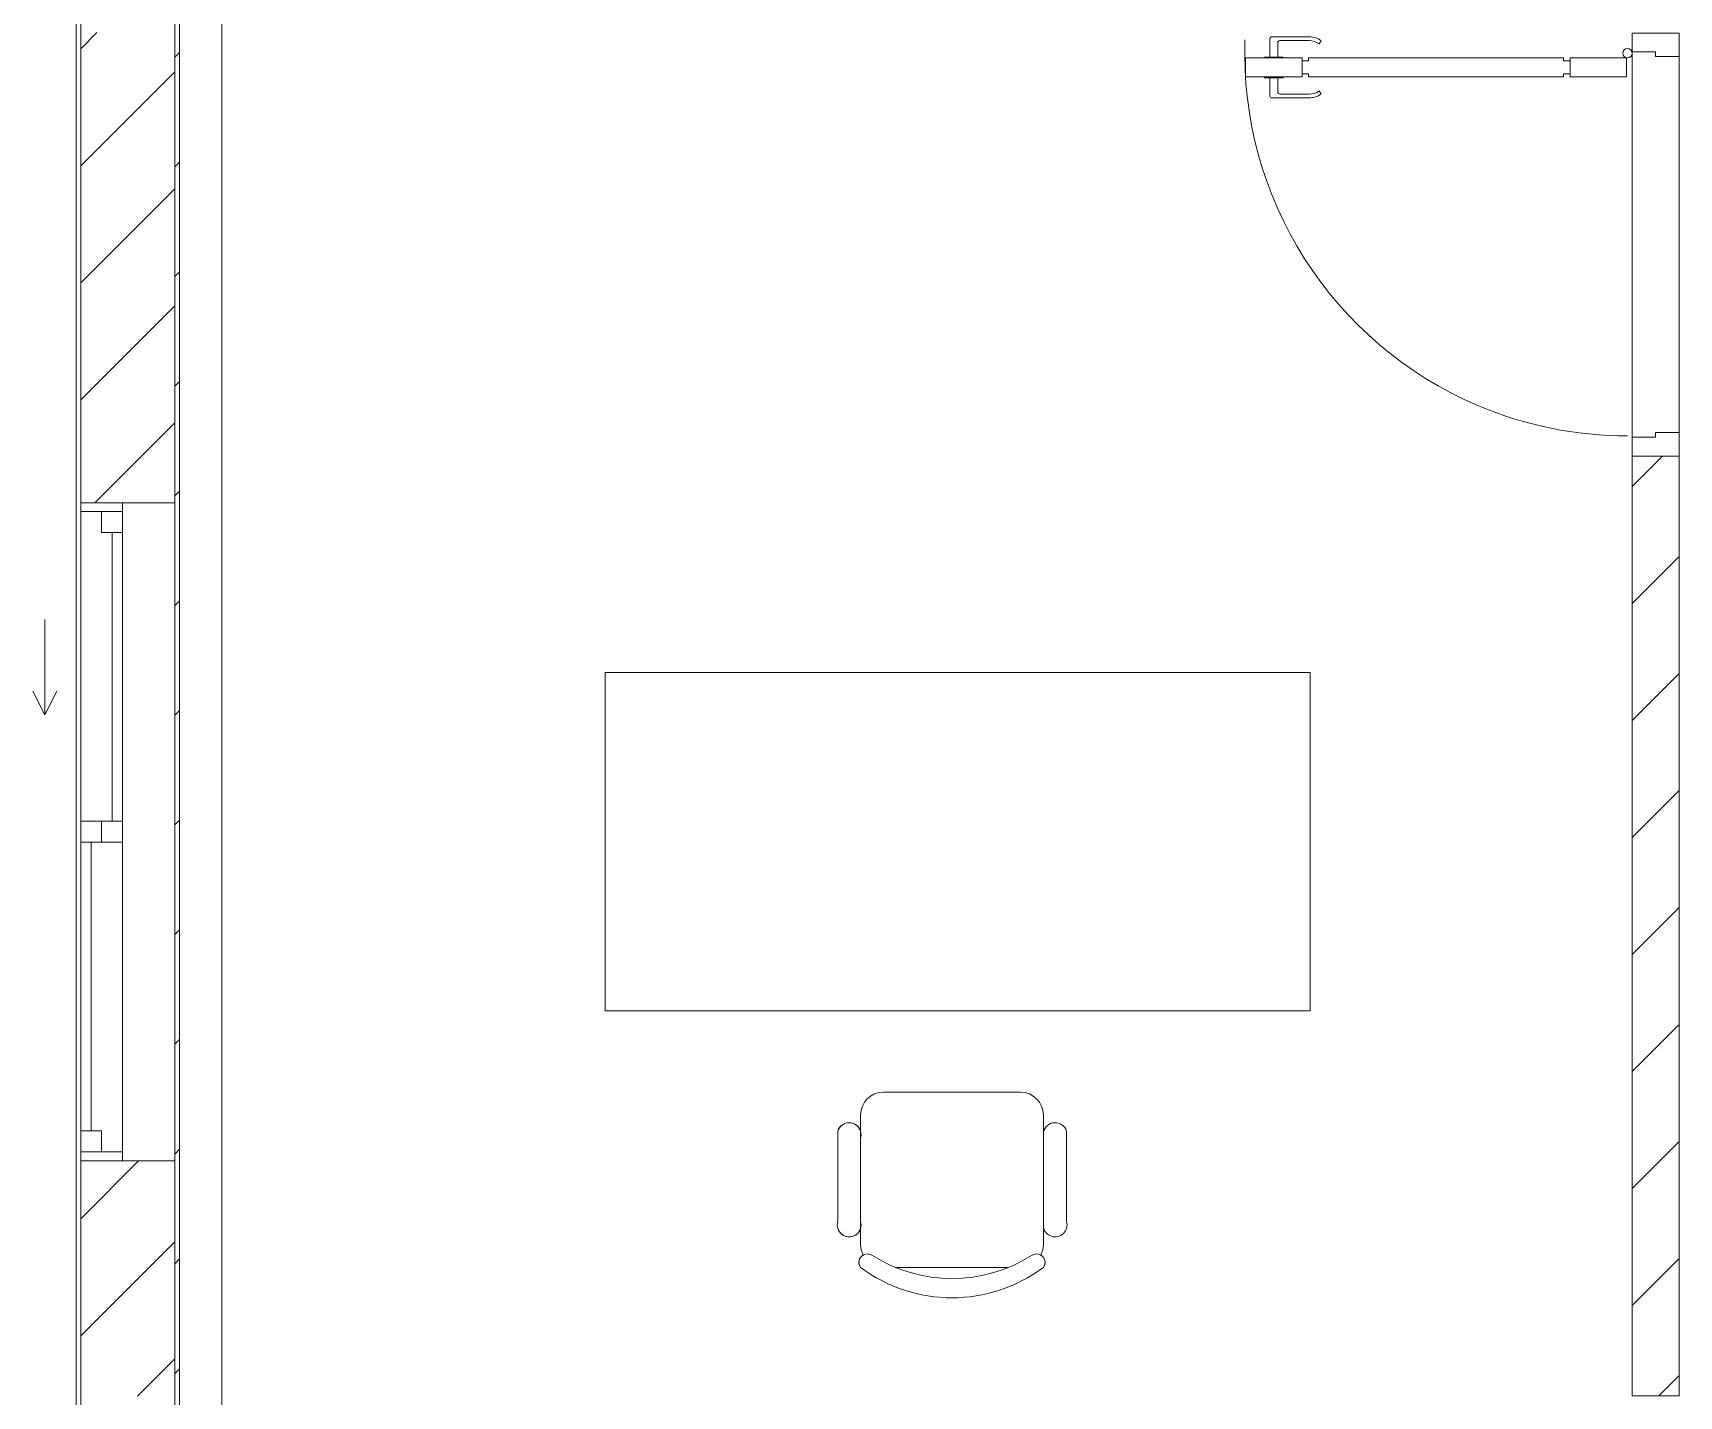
# Model space of a CAD drawing. Header units: millimetres. Extents: x 5357 to 201988, y -16345 to 109895.
# Drawn here: x 33551 to 37053, y 19337 to 22237 of the extents above; entities that cross this region are included whole.
import ezdxf

# ---------------------------------------------------------------- set-up
doc = ezdxf.new("R2010")
doc.units = ezdxf.units.MM
doc.linetypes.add('Grid Line', pattern=[22.225, 12.7, -3.175, 3.175, -3.175])
for name, color, linetype, lineweight in [('0-1', 7, 'Continuous', 5), ('A-CLNG', 13, 'Continuous', 9), ('A-DETL-GENF-1', 53, 'Continuous', 9), ('A-DETL-THIN', 151, 'Continuous', 9), ('A-DOOR-1', 53, 'Continuous', 9), ('A-FLOR-1', 10, 'Continuous', 9), ('A-FLOR-2', 53, 'Continuous', 9), ('A-GLAZ', 151, 'Continuous', 9), ('A-WALL', 113, 'Continuous', 9), ('A-WALL-1', 9, 'Continuous', 18), ('A-WALL-2', 53, 'Continuous', 9), ('A-WALL-3', 10, 'Continuous', 9), ('A-WALL-4', 113, 'Continuous', 18), ('A-WALL-PATT-1', 10, 'Continuous', 9), ('A-WALL-PATT-2', 53, 'Continuous', 9), ('A-WALL-PATT-3', 111, 'Continuous', 9), ('I-FURN', 30, 'Continuous', 9), ('I-FURN-1', 53, 'Continuous', 9), ('I-WALL-1', 9, 'Continuous', 18), ('S-GRID-1', 1, 'Grid Line', 9)]:
    doc.layers.add(name, color=color, linetype=linetype, lineweight=lineweight)
pattern_1 = [(45, (0, 0), (-124.4508, 124.4508), [])]

# ---------------------------------------------------------------- blocks, each defined once
blk = doc.blocks.new('DOOR_CW_01 CANH MO-PANEL KINH - DIW_01-900x2200-CỬA GỖ VÂN LAMINATE-V151-TKCS_MB SÂN ĐƯỜNG NỘI BỘ')
at = {"layer": 'A-DETL-GENF-1'}
for p, q in [((-397, -182), (-397, -62)), ((-397, -62), (-357, -62)), ((-357, -62), (-357, -182)), ((-357, -182), (-397, -182)), ((-397, -196), (-391, -196)), ((-397, -738), (-397, -196)), ((-391, -196), (-391, -182)), ((-391, -182), (-363, -182)), ((-363, -182), (-363, -196)), ((-357, -196), (-363, -196)), ((-357, -196), (-357, -738)), ((-433.9, -711.2), (-427.3, -715.8)), ((-320.1, -711.2), (-326.7, -715.8)), ((-442, -737), (-442, -816.5)), ((-434, -799.5), (-434, -737)), ((-397, -738), (-391, -738)), ((-357, -752), (-397, -752)), ((-397, -752), (-397, -872)), ((-391, -752), (-391, -738)), ((-363, -752), (-391, -752)), ((-357, -738), (-363, -738)), ((-363, -738), (-363, -752)), ((-357, -872), (-357, -752)), ((-320, -799.5), (-320, -737)), ((-312, -737), (-312, -816.5)), ((-399, -803.5), (-430, -803.5)), ((-399, -792.2), (-399, -831.8)), ((-397, -792.2), (-399, -792.2)), ((-397, -792.2), (-397, -831.8)), ((-357, -792.2), (-357, -831.8)), ((-357, -792.2), (-355, -792.2)), ((-355, -792.2), (-355, -831.8)), ((-355, -803.5), (-324, -803.5)), ((-399, -820.5), (-438, -820.5)), ((-399, -831.8), (-397, -831.8)), ((-355, -831.8), (-357, -831.8)), ((-355, -820.5), (-316, -820.5)), ((-397, -872), (-357, -872))]:
    blk.add_line(p, q, dxfattribs=at)
blk.add_circle((-407, -60), 10, dxfattribs=at)
for centre, radius, start, end in [((-407, -60), 814, 337, 0), ((-407, -60), 814, 268, 336.9722), ((-397, -737), 45, 145, 180), ((-397, -737), 37, 145, 180), ((-357, -737), 37, 0, 35), ((-357, -737), 45, 360, 35), ((-430, -799.5), 4, 180, 270), ((-324, -799.5), 4, 270, 0), ((-438, -816.5), 4, 180, 270), ((-316, -816.5), 4, 270, 0)]:
    blk.add_arc(centre, radius, start, end, dxfattribs=at)
at = {"layer": 'A-DOOR-1'}
for p, q in [((-450, -50), (-450, 50)), ((-450, 50), (-400, 50)), ((-400, 50), (-400, 0)), ((400, 0), (400, 50)), ((400, 50), (450, 50)), ((450, 50), (450, -50)), ((-410, 0), (-410, -50)), ((-400, 0), (-410, 0)), ((410, 0), (400, 0)), ((410, -50), (410, 0)), ((-410, -50), (-450, -50)), ((-407, -50), (-382, -50)), ((450, -50), (410, -50))]:
    blk.add_line(p, q, dxfattribs=at)
blk = doc.blocks.new('BAN LV A - BAN LV A_dwg_ban hoc2-V152-TKCS_MB SÂN ĐƯỜNG NỘI BỘ')
at = {"layer": 'I-FURN'}
for p, q in [((145.8, 437.4), (-145.8, 437.4)), ((-194.4, 388.8), (-194.4, 113.4)), ((194.4, 113.4), (194.4, 388.8)), ((-243, 354.4), (-243, 162)), ((194.4, 351.4), (194.4, 150.8)), ((243.7, 162), (243.7, 354.4)), ((-120.5, 64.8), (120.5, 64.8))]:
    blk.add_line(p, q, dxfattribs=at)
at = {"layer": 'I-FURN', "flags": 128}
blk.add_lwpolyline([(-737.8, 610.5), (-737.8, 1330.5), (-154.9, 1330.5), (762.2, 1330.5), (762.2, 610.5)], close=True, dxfattribs=at)
at = {"layer": 'I-FURN'}
for centre, radius, start, end in [((-145.8, 388.8), 48.6, 90, 180), ((145.8, 388.8), 48.6, 360, 90), ((-218.7, 347.3), 25.3, 343.7398, 163.7398), ((219.4, 347.3), 25.3, 16.2602, 170.7054), ((-218.7, 154.9), 25.3, 163.7398, 301.4114), ((-218.7, 154.9), 25.3, 305.4201, 16.2602), ((219.4, 154.9), 25.3, 189.2946, 16.2602), ((-145.8, 113.4), 48.6, 180, 207.5844), ((145.8, 113.4), 48.6, 332.4156, 0), ((-180.2, 75.4), 17.8, 57.9726, 216.6901), ((0, 359.3), 318.2, 237.5758, 302.4242), ((180.2, 75.4), 17.8, 323.3099, 122.0274), ((0, 324), 324, 233.1301, 306.8699)]:
    blk.add_arc(centre, radius, start, end, dxfattribs=at)
blk = doc.blocks.new('BAN LV A - BAN LV A_dwg-V153-TKCS_MB SÂN ĐƯỜNG NỘI BỘ')
at = {"extrusion": (0, 0, -1), "zscale": -1, "rotation": 180}
blk.add_blockref('BAN LV A - BAN LV A_dwg_ban hoc2-V152-TKCS_MB SÂN ĐƯỜNG NỘI BỘ', (-729, 1383.7), dxfattribs=at)
blk = doc.blocks.new('BAN LV A - BAN LV A-V154-TKCS_MB SÂN ĐƯỜNG NỘI BỘ')
at = {"layer": 'I-FURN-1'}
for p, q in [((-8.8, -53.2), (1491.2, -53.2)), ((-8.8, -773.2), (-8.8, -53.2)), ((1491.2, -53.2), (1491.2, -773.2)), ((1491.2, -773.2), (-8.8, -773.2)), ((583.2, -946.3), (874.8, -946.3)), ((534.6, -1029.3), (534.6, -994.9)), ((923.4, -994.9), (923.4, -1032.3)), ((486, -1221.7), (486, -1029.3)), ((972.7, -1029.3), (972.7, -1221.7)), ((534.6, -1270.3), (534.6, -1235.9)), ((923.4, -1232.9), (923.4, -1270.3))]:
    blk.add_line(p, q, dxfattribs=at)
for centre, radius, start, end in [((583.2, -994.9), 48.6, 90, 180), ((874.8, -994.9), 48.6, 0, 90), ((510.3, -1036.4), 25.3, 16.2602, 163.7398), ((948.4, -1036.4), 25.3, 16.2602, 170.7054), ((510.3, -1228.8), 25.3, 163.7398, 298.0244), ((948.4, -1228.8), 25.3, 189.2946, 16.2602), ((510.3, -1228.8), 25.3, 298.7398, 343.7398), ((548.9, -1308.3), 17.8, 119.404, 216.6901), ((583.2, -1270.3), 48.6, 180, 207.5844), ((874.8, -1270.3), 48.6, 332.4156, 0), ((909.2, -1308.3), 17.8, 323.3099, 60.596), ((729, -1059.7), 324, 233.1301, 306.8699)]:
    blk.add_arc(centre, radius, start, end, dxfattribs=at)
at = {"extrusion": (0, 0, -1), "zscale": -1, "rotation": 180}
blk.add_blockref('BAN LV A - BAN LV A_dwg-V153-TKCS_MB SÂN ĐƯỜNG NỘI BỘ', (0, 0), dxfattribs=at)
blk = doc.blocks.new('NCV_TKTC_TANG 1_rvt-1-TKCS_MB SÂN ĐƯỜNG NỘI BỘ')
at = {"layer": 'A-WALL-PATT-1'}
h = blk.add_hatch(dxfattribs=at)
h.set_pattern_fill('FP_1', color=256, style=0, pattern_type=2)
h.set_pattern_definition(pattern_1)
h.paths.add_polyline_path([(36952.6, 19337.4), (37052.6, 19337.4), (37052.6, 21336.5), (36952.6, 21336.5), (36952.6, 19396.3)])
at = {"layer": 'A-WALL-PATT-2'}
h = blk.add_hatch(dxfattribs=at)
h.set_pattern_fill('FP_2', color=256, style=0, pattern_type=2)
h.set_pattern_definition([(45, (0, 0), (-116.6726, 116.6726), [])])
h.paths.add_polyline_path([(33852.6, 19246.9), (33862.6, 19246.9), (33862.6, 22336.9), (33852.6, 22336.9), (33852.6, 19287)])
at = {"layer": 'A-FLOR-1'}
for p, q in [((36952.6, 22236.5), (36952.6, 22196.5)), ((37052.6, 22186.5), (37052.6, 22236.5)), ((36952.6, 22196.5), (36952.6, 21376.5)), ((37052.6, 21386.5), (37052.6, 22186.5)), ((36952.6, 21376.5), (36952.6, 21336.9)), ((37052.6, 21336.9), (37052.6, 21386.5)), ((36952.6, 21336.5), (36952.6, 19337.4)), ((37052.6, 19337.4), (37052.6, 21336.5))]:
    blk.add_line(p, q, dxfattribs=at)
at = {"layer": 'A-FLOR-2'}
for p, q in [((36952.6, 21376.5), (36952.6, 22196.5)), ((37052.6, 22186.5), (37052.6, 21386.5))]:
    blk.add_line(p, q, dxfattribs=at)
at = {"layer": 'A-WALL-1'}
blk.add_line((36952.6, 19337.4), (37052.6, 19337.4), dxfattribs=at)
at = {"layer": 'A-WALL-2'}
for p, q in [((36952.6, 21336.5), (36952.6, 19337.4)), ((37052.6, 19337.4), (37052.6, 21336.5))]:
    blk.add_line(p, q, dxfattribs=at)
at = {"layer": 'A-WALL-3'}
for p, q in [((36952.6, 22196.5), (36952.6, 22236.5)), ((37052.6, 22236.5), (37052.6, 22186.5)), ((36952.6, 21376.5), (36952.6, 22196.5)), ((37052.6, 22186.5), (37052.6, 21386.5)), ((36952.6, 21336.9), (36952.6, 21376.5)), ((37052.6, 21386.5), (37052.6, 21336.9))]:
    blk.add_line(p, q, dxfattribs=at)
at = {"layer": 'I-WALL-1'}
for p, q in [((33852.6, 22336.9), (33852.6, 21237.4)), ((33862.6, 19246.9), (33862.6, 22326.9)), ((33852.6, 19837.4), (33852.6, 19246.9))]:
    blk.add_line(p, q, dxfattribs=at)
at = {"layer": 'A-DOOR-1', "rotation": 270.0000000000007}
blk.add_blockref('DOOR_CW_01 CANH MO-PANEL KINH - DIW_01-900x2200-CỬA GỖ VÂN LAMINATE-V151-TKCS_MB SÂN ĐƯỜNG NỘI BỘ', (37002.6, 21786.5), dxfattribs=at)
at = {"layer": 'I-FURN-1'}
blk.add_blockref('BAN LV A - BAN LV A-V154-TKCS_MB SÂN ĐƯỜNG NỘI BỘ', (34776.9, 20929.7), dxfattribs=at)
blk = doc.blocks.new('1_FAMILY RVT - W01-WxH 1400x1400xmm-389822-TKCS_MB SÂN ĐƯỜNG NỘI BỘ')
at = {"layer": 'A-GLAZ'}
for p, q in [((248.4, 172.39), (299.2, 197.79)), ((248.4, 172.39), (299.2, 146.99)), ((248.4, 172.39), (451.6, 172.39)), ((-700, 96.19), (-700, -103.81)), ((700, 96.19), (-700, 96.19)), ((-700, 96.19), (-636.5, 96.19)), ((-680.95, 96.19), (-680.95, 7.29)), ((-636.5, 96.19), (-22.225, 96.19)), ((-636.5, 96.19), (-636.5, 51.74)), ((-636.5, 73.965), (-22.225, 73.965)), ((-22.225, 7.29), (-22.225, 96.19)), ((-22.225, 96.19), (22.225, 96.19)), ((22.225, 96.19), (680.95, 96.19)), ((22.225, 96.19), (22.225, 7.29)), ((680.95, 96.19), (700, 96.19)), ((680.95, 96.19), (680.95, 7.29)), ((700, -103.81), (700, 96.19)), ((-636.5, 51.74), (-680.95, 51.74)), ((22.225, 51.74), (-22.225, 51.74)), ((636.5, 51.74), (636.5, 7.29)), ((680.95, 51.74), (636.5, 51.74)), ((-700, 7.29), (-680.95, 7.29)), ((-680.95, 7.29), (-22.225, 7.29)), ((-22.225, 7.29), (22.225, 7.29)), ((22.225, 29.515), (636.5, 29.515)), ((22.225, 7.29), (636.5, 7.29)), ((636.5, 7.29), (700, 7.29)), ((-700, -103.81), (700, -103.81))]:
    blk.add_line(p, q, dxfattribs=at)

msp = doc.modelspace()

# ---------------------------------------------------------------- hatches: boundary and pattern name
at = {"layer": 'A-WALL-PATT-3'}
h = msp.add_hatch(dxfattribs=at)
h.set_pattern_fill('FP_1', color=256, style=0, pattern_type=2)
h.set_pattern_definition(pattern_1)
h.paths.add_polyline_path([(33652.6, 19336.9), (33852.6, 19336.9), (33852.6, 19837.4), (33652.6, 19837.4)])
h.paths.add_polyline_path([(33652.6, 21237.4), (33852.6, 21237.4), (33852.6, 22237.4), (33652.6, 22237.4)])

# ---------------------------------------------------------------- linework, layer by layer
at = {"layer": 'A-CLNG'}
msp.add_line((33952.6, 22336.9), (33952.6, 19236.9), dxfattribs=at)
at = {"layer": 'A-DETL-THIN'}
for p, q in [((33652.6, 78236.9), (33652.6, 17235.3)), ((33652.6, 17236.9), (33652.6, 33837.4))]:
    msp.add_line(p, q, dxfattribs=at)
at = {"layer": 'A-WALL'}
for p, q in [((33652.6, 22237.4), (33652.6, 21237.4)), ((33652.6, 19837.4), (33652.6, 19336.9))]:
    msp.add_line(p, q, dxfattribs=at)
at = {"layer": 'A-WALL-4'}
for p, q in [((33642.6, 22436.9), (33642.6, 19136.9)), ((33852.6, 21237.4), (33852.6, 22237.4)), ((33852.6, 19336.9), (33852.6, 19837.4))]:
    msp.add_line(p, q, dxfattribs=at)
at = {"layer": 'S-GRID-1'}
for p, q in [((33652.6, 20960.6), (33652.6, 80482.7)), ((33652.6, 15460.6), (33652.6, 20960.6))]:
    msp.add_line(p, q, dxfattribs=at)

# ---------------------------------------------------------------- block references
at = {"layer": '0-1'}
msp.add_blockref('NCV_TKTC_TANG 1_rvt-1-TKCS_MB SÂN ĐƯỜNG NỘI BỘ', (0, 0), dxfattribs=at)
at = {"layer": 'A-GLAZ', "rotation": 89.99999999999993}
msp.add_blockref('1_FAMILY RVT - W01-WxH 1400x1400xmm-389822-TKCS_MB SÂN ĐƯỜNG NỘI BỘ', (33748.8, 20537.4), dxfattribs=at)

doc.saveas('drawing.dxf')
